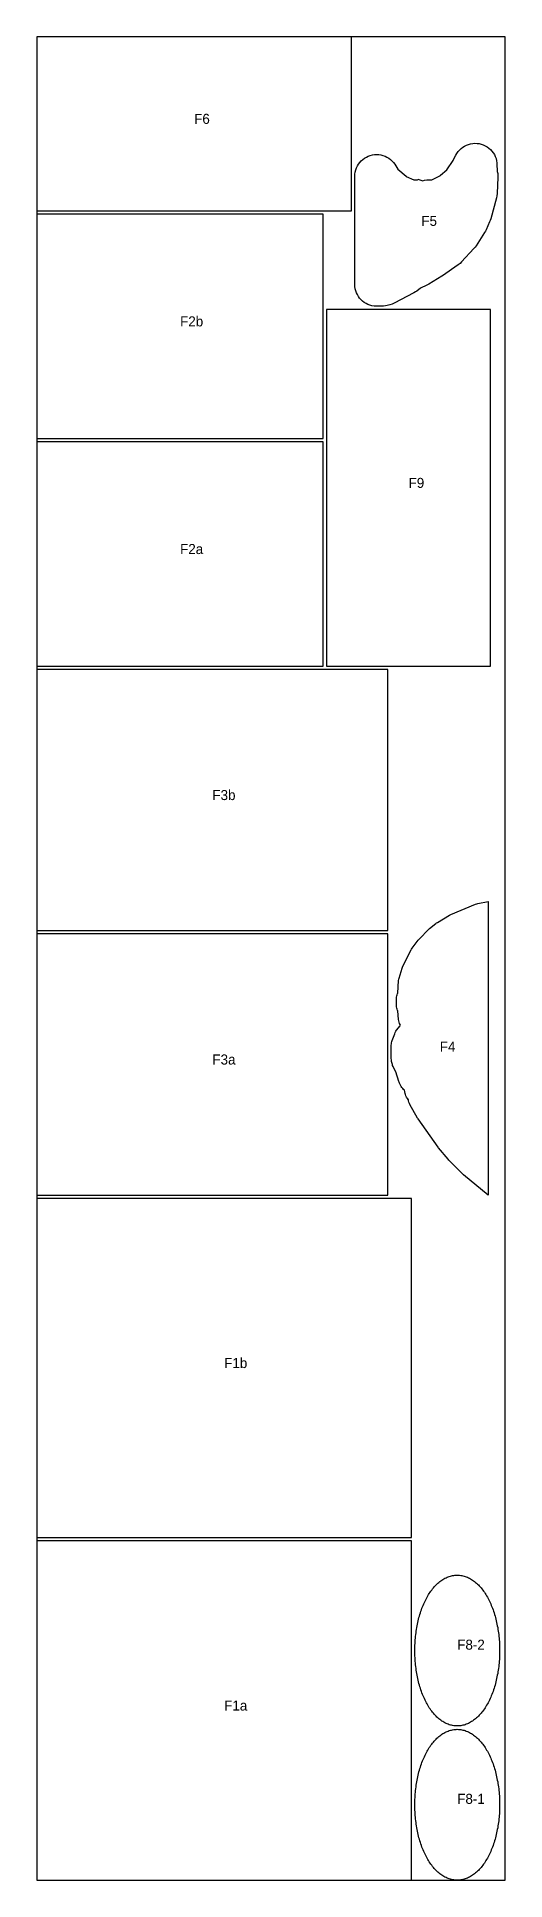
# Model space of a CAD drawing. Header units: millimetres. Extents: x 0 to 1400, y 0 to 5506.
import ezdxf

# ---------------------------------------------------------------- set-up
doc = ezdxf.new("R2010")
doc.units = ezdxf.units.MM
for name, color, linetype in [('CUT', 1, 'Continuous'), ('LABEL', 7, 'Continuous'), ('ROLL', 8, 'Continuous')]:
    doc.layers.add(name, color=color, linetype=linetype)

msp = doc.modelspace()

# ---------------------------------------------------------------- linework, layer by layer
at = {"layer": 'CUT'}
for points in [[(940.6, 4986.5), (940.6, 5506.5), (0, 5506.5), (0, 4986.5), (940.6, 4986.5)], [(1023.7, 4702.3), (1020.7, 4701.9), (1014.4, 4701.7), (1008.1, 4702.1), (1001.9, 4703.2), (995.8, 4704.8), (989.9, 4707), (984.2, 4709.8), (978.9, 4713.1), (973.8, 4716.9), (969.2, 4721.2), (965, 4725.9), (961.3, 4731), (958.1, 4736.4), (955.4, 4742.1), (953.3, 4748.1), (951.8, 4754.2), (950.9, 4760.4), (950.6, 4766.4), (950.6, 5090.3), (950.9, 5096.3), (951.8, 5102.7), (953.4, 5108.9), (955.6, 5114.9), (958.3, 5120.7), (961.6, 5126.1), (965.4, 5131.3), (969.7, 5136), (974.5, 5140.3), (979.6, 5144.1), (985.1, 5147.4), (990.9, 5150.1), (996.9, 5152.2), (1003.1, 5153.7), (1009.5, 5154.7), (1015.8, 5155), (1022.2, 5154.6), (1028.6, 5153.7), (1034.8, 5152.1), (1040.8, 5149.9), (1046.5, 5147.1), (1052, 5143.8), (1057.1, 5140), (1061.8, 5135.6), (1066.1, 5130.9), (1069.7, 5126), (1079.3, 5111.3), (1079.5, 5111.1), (1103.9, 5089.9), (1104.2, 5089.7), (1127, 5079.8), (1135.8, 5079.7), (1138.3, 5079.5), (1138.7, 5081), (1153.9, 5076.6), (1158.4, 5077.9), (1165.4, 5079.2), (1172.1, 5079.7), (1180.7, 5079.8), (1206.7, 5092.8), (1206.9, 5092.9), (1207.1, 5093.1), (1225.8, 5108.8), (1226, 5109), (1244.7, 5137.1), (1245, 5137.7), (1252.6, 5153), (1255.6, 5158.3), (1259.3, 5163.6), (1263.5, 5168.4), (1268.2, 5172.9), (1273.3, 5176.8), (1278.7, 5180.3), (1284.5, 5183.1), (1290.5, 5185.4), (1296.7, 5187.1), (1303.1, 5188.2), (1309.5, 5188.6), (1315.9, 5188.4), (1322.3, 5187.6), (1328.6, 5186.1), (1334.7, 5184), (1340.6, 5181.3), (1346.1, 5178.1), (1351.3, 5174.3), (1356.1, 5170), (1360.5, 5165.3), (1364.4, 5160.1), (1367.7, 5154.6), (1370.5, 5148.8), (1372.7, 5142.8), (1374.3, 5136.5), (1375.3, 5130.2), (1375.6, 5124.1), (1375.7, 5107.7), (1376.6, 5104.5), (1377.7, 5098.6), (1378.2, 5092.6), (1378.2, 5087), (1375.8, 5038.4), (1375.2, 5031.8), (1373.8, 5025.4), (1356.7, 4962.4), (1355.3, 4957.9), (1353.6, 4953.6), (1343.2, 4930), (1341.1, 4925.7), (1338.7, 4921.6), (1313.4, 4882.4), (1310.3, 4877.9), (1306.8, 4873.8), (1269.8, 4834), (1265, 4829.4), (1259.8, 4825.4), (1212.9, 4793), (1210.3, 4791.3), (1171.5, 4767.4), (1165.8, 4764.3), (1146.8, 4755.4), (1135.8, 4747.2), (1131.7, 4744.3), (1127.3, 4741.8), (1068.2, 4710.9), (1061.9, 4708), (1055.4, 4705.9), (1047.6, 4703.9), (1042.2, 4702.7), (1036.3, 4702), (1030.4, 4701.8), (1024.9, 4702.1), (1023.7, 4702.3)], [(856.3, 4306.5), (856.3, 4976.5), (0, 4976.5), (0, 4306.5), (856.3, 4306.5)], [(1356.3, 4691.7), (866.3, 4691.7), (866.3, 3626.5), (1356.3, 3626.5), (1356.3, 4691.7)], [(856.3, 3626.5), (856.3, 4296.5), (0, 4296.5), (0, 3626.5), (856.3, 3626.5)], [(1049.5, 2836.5), (1049.5, 3616.5), (0, 3616.5), (0, 2836.5), (1049.5, 2836.5)], [(1059.8, 2450.2), (1059.5, 2454.6), (1059.6, 2494.8), (1059.8, 2498), (1060.3, 2501.5), (1061, 2504.9), (1062, 2508), (1069.7, 2528.6), (1071.2, 2532.1), (1073.3, 2535.8), (1075.5, 2538.9), (1086.2, 2552.3), (1086.7, 2554.1), (1085.8, 2555.6), (1084.1, 2559.2), (1082.7, 2563.1), (1081.7, 2567), (1081.1, 2570.7), (1078.7, 2596.4), (1078.1, 2597.9), (1076.9, 2601.4), (1076, 2605.1), (1075.5, 2608.8), (1075.3, 2612.1), (1075.3, 2634.4), (1075.4, 2637.7), (1076, 2641.4), (1076.8, 2645.1), (1078, 2648.6), (1078.7, 2650), (1081.6, 2687.1), (1082.1, 2691), (1083, 2694.7), (1091.8, 2724.1), (1092.9, 2727.1), (1094.1, 2729.9), (1118.6, 2778.7), (1120.2, 2781.5), (1122, 2784.2), (1139.6, 2807.7), (1142.6, 2811.1), (1171.7, 2840.4), (1173.9, 2842.4), (1192.3, 2857.7), (1194.7, 2859.6), (1197.3, 2861.2), (1233.4, 2882.3), (1237.3, 2884.2), (1311.8, 2915.3), (1315, 2916.4), (1318.2, 2917.3), (1349.5, 2924), (1349.5, 2046.5), (1275.2, 2107.3), (1272.8, 2109.5), (1231.4, 2150.9), (1229.2, 2153.3), (1201.1, 2187.5), (1199.7, 2189.4), (1140, 2274.2), (1138.4, 2276.7), (1115.4, 2316.9), (1113.8, 2320.1), (1112.3, 2323.9), (1111.3, 2327.8), (1110.7, 2331.5), (1110.6, 2331.9), (1110.1, 2332.4), (1107.6, 2335.4), (1105.2, 2338.9), (1103.2, 2342.7), (1101.6, 2346.7), (1100.6, 2350.4), (1098.6, 2359.5), (1096.1, 2362.1), (1093.7, 2364.8), (1091.4, 2368.1), (1089.6, 2371.3), (1084.6, 2381), (1083.5, 2383.6), (1082.5, 2386.1), (1073.2, 2414.6), (1066.2, 2427.9), (1064.8, 2430.6), (1063.6, 2433.8), (1062.8, 2436.7), (1060.5, 2445.9), (1059.8, 2450.2)], [(1049.5, 2046.5), (1049.5, 2826.5), (0, 2826.5), (0, 2046.5), (1049.5, 2046.5)], [(1120, 2036.5), (0, 2036.5), (0, 1023.2), (1120, 1023.2), (1120, 2036.5)], [(1120, 1013.2), (0, 1013.2), (0, 0), (1120, 0), (1120, 1013.2)], [(1383.4, 685.7), (1383.4, 680.4), (1383.3, 675), (1383.1, 669.7), (1382.9, 664.3), (1382.6, 659), (1382.2, 653.7), (1381.7, 648.4), (1381.2, 643.1), (1380.6, 637.9), (1379.9, 632.7), (1379.2, 627.5), (1378.4, 622.3), (1377.6, 617.2), (1376.6, 612.1), (1375.6, 607), (1374.6, 602), (1373.4, 597.1), (1372.2, 592.2), (1371, 587.3), (1369.7, 582.5), (1368.3, 577.8), (1366.8, 573.1), (1365.3, 568.5), (1363.7, 563.9), (1362.1, 559.4), (1360.4, 555), (1358.6, 550.6), (1356.8, 546.4), (1354.9, 542.2), (1353, 538), (1351, 534), (1349, 530), (1346.8, 526.2), (1344.7, 522.4), (1342.5, 518.7), (1340.2, 515.1), (1337.8, 511.5), (1335.5, 508.1), (1333, 504.8), (1330.5, 501.6), (1328, 498.5), (1325.4, 495.4), (1322.7, 492.5), (1320, 489.7), (1317.2, 487), (1314.5, 484.5), (1311.6, 482), (1308.7, 479.7), (1305.7, 477.4), (1302.7, 475.3), (1299.7, 473.4), (1296.6, 471.5), (1293.4, 469.8), (1290.2, 468.2), (1287, 466.8), (1283.8, 465.5), (1280.5, 464.3), (1277.1, 463.3), (1273.8, 462.5), (1270.4, 461.8), (1267, 461.2), (1263.6, 460.8), (1260.1, 460.6), (1256.7, 460.5), (1253.3, 460.6), (1249.9, 460.8), (1246.4, 461.2), (1243, 461.8), (1239.6, 462.5), (1236.3, 463.3), (1233, 464.3), (1229.7, 465.5), (1226.4, 466.8), (1223.2, 468.2), (1220, 469.8), (1216.9, 471.5), (1213.8, 473.4), (1210.7, 475.3), (1207.7, 477.4), (1204.7, 479.7), (1201.8, 482), (1199, 484.5), (1196.2, 487), (1193.4, 489.7), (1190.7, 492.5), (1188.1, 495.4), (1185.5, 498.5), (1182.9, 501.6), (1180.4, 504.8), (1178, 508.1), (1175.6, 511.5), (1173.2, 515.1), (1171, 518.7), (1168.8, 522.4), (1166.6, 526.2), (1164.5, 530), (1162.4, 534), (1160.4, 538), (1158.5, 542.2), (1156.6, 546.4), (1154.8, 550.6), (1153, 555), (1151.3, 559.4), (1149.7, 563.9), (1148.1, 568.5), (1146.6, 573.1), (1145.2, 577.8), (1143.8, 582.5), (1142.4, 587.3), (1141.2, 592.2), (1140, 597.1), (1138.9, 602), (1137.8, 607), (1136.8, 612.1), (1135.9, 617.2), (1135, 622.3), (1134.2, 627.5), (1133.5, 632.7), (1132.8, 637.9), (1132.2, 643.1), (1131.7, 648.4), (1131.2, 653.7), (1130.9, 659), (1130.6, 664.3), (1130.3, 669.7), (1130.1, 675), (1130, 680.4), (1130, 685.7), (1130, 691.1), (1130.1, 696.4), (1130.3, 701.8), (1130.6, 707.1), (1130.9, 712.4), (1131.2, 717.8), (1131.7, 723), (1132.2, 728.3), (1132.8, 733.6), (1133.5, 738.8), (1134.2, 744), (1135, 749.1), (1135.9, 754.3), (1136.8, 759.4), (1137.8, 764.4), (1138.9, 769.4), (1140, 774.4), (1141.2, 779.3), (1142.4, 784.1), (1143.8, 788.9), (1145.2, 793.7), (1146.6, 798.4), (1148.1, 803), (1149.7, 807.5), (1151.3, 812), (1153, 816.5), (1154.8, 820.8), (1156.6, 825.1), (1158.5, 829.3), (1160.4, 833.4), (1162.4, 837.5), (1164.5, 841.4), (1166.6, 845.3), (1168.8, 849.1), (1171, 852.8), (1173.2, 856.4), (1175.6, 859.9), (1178, 863.3), (1180.4, 866.6), (1182.9, 869.9), (1185.5, 873), (1188.1, 876), (1190.7, 878.9), (1193.4, 881.7), (1196.2, 884.4), (1199, 887), (1201.8, 889.4), (1204.7, 891.8), (1207.7, 894), (1210.7, 896.1), (1213.8, 898.1), (1216.9, 899.9), (1220, 901.7), (1223.2, 903.2), (1226.4, 904.7), (1229.7, 906), (1233, 907.1), (1236.3, 908.1), (1239.6, 909), (1243, 909.7), (1246.4, 910.2), (1249.9, 910.6), (1253.3, 910.9), (1256.7, 911), (1260.1, 910.9), (1263.6, 910.6), (1267, 910.2), (1270.4, 909.7), (1273.8, 909), (1277.1, 908.1), (1280.5, 907.1), (1283.8, 906), (1287, 904.7), (1290.2, 903.2), (1293.4, 901.7), (1296.6, 899.9), (1299.7, 898.1), (1302.7, 896.1), (1305.7, 894), (1308.7, 891.8), (1311.6, 889.4), (1314.5, 887), (1317.2, 884.4), (1320, 881.7), (1322.7, 878.9), (1325.4, 876), (1328, 873), (1330.5, 869.9), (1333, 866.6), (1335.5, 863.3), (1337.8, 859.9), (1340.2, 856.4), (1342.5, 852.8), (1344.7, 849.1), (1346.8, 845.3), (1349, 841.4), (1351, 837.5), (1353, 833.4), (1354.9, 829.3), (1356.8, 825.1), (1358.6, 820.8), (1360.4, 816.5), (1362.1, 812), (1363.7, 807.5), (1365.3, 803), (1366.8, 798.4), (1368.3, 793.7), (1369.7, 788.9), (1371, 784.1), (1372.2, 779.3), (1373.4, 774.4), (1374.6, 769.4), (1375.6, 764.4), (1376.6, 759.4), (1377.6, 754.3), (1378.4, 749.1), (1379.2, 744), (1379.9, 738.8), (1380.6, 733.6), (1381.2, 728.3), (1381.7, 723), (1382.2, 717.8), (1382.6, 712.4), (1382.9, 707.1), (1383.1, 701.8), (1383.3, 696.4), (1383.4, 691.1), (1383.4, 685.7)], [(1383.4, 225.2), (1383.4, 219.9), (1383.3, 214.5), (1383.1, 209.2), (1382.9, 203.9), (1382.6, 198.5), (1382.2, 193.2), (1381.7, 187.9), (1381.2, 182.7), (1380.6, 177.4), (1379.9, 172.2), (1379.2, 167), (1378.4, 161.8), (1377.6, 156.7), (1376.6, 151.6), (1375.6, 146.6), (1374.6, 141.6), (1373.4, 136.6), (1372.2, 131.7), (1371, 126.8), (1369.7, 122), (1368.3, 117.3), (1366.8, 112.6), (1365.3, 108), (1363.7, 103.4), (1362.1, 98.9), (1360.4, 94.5), (1358.6, 90.2), (1356.8, 85.9), (1354.9, 81.7), (1353, 77.6), (1351, 73.5), (1349, 69.5), (1346.8, 65.7), (1344.7, 61.9), (1342.5, 58.2), (1340.2, 54.6), (1337.8, 51.1), (1335.5, 47.6), (1333, 44.3), (1330.5, 41.1), (1328, 38), (1325.4, 35), (1322.7, 32.1), (1320, 29.2), (1317.2, 26.6), (1314.5, 24), (1311.6, 21.5), (1308.7, 19.2), (1305.7, 17), (1302.7, 14.9), (1299.7, 12.9), (1296.6, 11), (1293.4, 9.3), (1290.2, 7.7), (1287, 6.3), (1283.8, 5), (1280.5, 3.8), (1277.1, 2.8), (1273.8, 2), (1270.4, 1.3), (1267, 0.7), (1263.6, 0.3), (1260.1, 0.1), (1256.7, 0), (1253.3, 0.1), (1249.9, 0.3), (1246.4, 0.7), (1243, 1.3), (1239.6, 2), (1236.3, 2.8), (1233, 3.8), (1229.7, 5), (1226.4, 6.3), (1223.2, 7.7), (1220, 9.3), (1216.9, 11), (1213.8, 12.9), (1210.7, 14.9), (1207.7, 17), (1204.7, 19.2), (1201.8, 21.5), (1199, 24), (1196.2, 26.6), (1193.4, 29.2), (1190.7, 32.1), (1188.1, 35), (1185.5, 38), (1182.9, 41.1), (1180.4, 44.3), (1178, 47.6), (1175.6, 51.1), (1173.2, 54.6), (1171, 58.2), (1168.8, 61.9), (1166.6, 65.7), (1164.5, 69.5), (1162.4, 73.5), (1160.4, 77.6), (1158.5, 81.7), (1156.6, 85.9), (1154.8, 90.2), (1153, 94.5), (1151.3, 98.9), (1149.7, 103.4), (1148.1, 108), (1146.6, 112.6), (1145.2, 117.3), (1143.8, 122), (1142.4, 126.8), (1141.2, 131.7), (1140, 136.6), (1138.9, 141.6), (1137.8, 146.6), (1136.8, 151.6), (1135.9, 156.7), (1135, 161.8), (1134.2, 167), (1133.5, 172.2), (1132.8, 177.4), (1132.2, 182.7), (1131.7, 187.9), (1131.2, 193.2), (1130.9, 198.5), (1130.6, 203.9), (1130.3, 209.2), (1130.1, 214.5), (1130, 219.9), (1130, 225.2), (1130, 230.6), (1130.1, 236), (1130.3, 241.3), (1130.6, 246.6), (1130.9, 252), (1131.2, 257.3), (1131.7, 262.6), (1132.2, 267.8), (1132.8, 273.1), (1133.5, 278.3), (1134.2, 283.5), (1135, 288.7), (1135.9, 293.8), (1136.8, 298.9), (1137.8, 303.9), (1138.9, 308.9), (1140, 313.9), (1141.2, 318.8), (1142.4, 323.6), (1143.8, 328.4), (1145.2, 333.2), (1146.6, 337.9), (1148.1, 342.5), (1149.7, 347.1), (1151.3, 351.6), (1153, 356), (1154.8, 360.3), (1156.6, 364.6), (1158.5, 368.8), (1160.4, 372.9), (1162.4, 377), (1164.5, 380.9), (1166.6, 384.8), (1168.8, 388.6), (1171, 392.3), (1173.2, 395.9), (1175.6, 399.4), (1178, 402.8), (1180.4, 406.2), (1182.9, 409.4), (1185.5, 412.5), (1188.1, 415.5), (1190.7, 418.4), (1193.4, 421.2), (1196.2, 423.9), (1199, 426.5), (1201.8, 429), (1204.7, 431.3), (1207.7, 433.5), (1210.7, 435.6), (1213.8, 437.6), (1216.9, 439.4), (1220, 441.2), (1223.2, 442.7), (1226.4, 444.2), (1229.7, 445.5), (1233, 446.6), (1236.3, 447.7), (1239.6, 448.5), (1243, 449.2), (1246.4, 449.8), (1249.9, 450.2), (1253.3, 450.4), (1256.7, 450.5), (1260.1, 450.4), (1263.6, 450.2), (1267, 449.8), (1270.4, 449.2), (1273.8, 448.5), (1277.1, 447.7), (1280.5, 446.6), (1283.8, 445.5), (1287, 444.2), (1290.2, 442.7), (1293.4, 441.2), (1296.6, 439.4), (1299.7, 437.6), (1302.7, 435.6), (1305.7, 433.5), (1308.7, 431.3), (1311.6, 429), (1314.5, 426.5), (1317.2, 423.9), (1320, 421.2), (1322.7, 418.4), (1325.4, 415.5), (1328, 412.5), (1330.5, 409.4), (1333, 406.2), (1335.5, 402.8), (1337.8, 399.4), (1340.2, 395.9), (1342.5, 392.3), (1344.7, 388.6), (1346.8, 384.8), (1349, 380.9), (1351, 377), (1353, 372.9), (1354.9, 368.8), (1356.8, 364.6), (1358.6, 360.3), (1360.4, 356), (1362.1, 351.6), (1363.7, 347.1), (1365.3, 342.5), (1366.8, 337.9), (1368.3, 333.2), (1369.7, 328.4), (1371, 323.6), (1372.2, 318.8), (1373.4, 313.9), (1374.6, 308.9), (1375.6, 303.9), (1376.6, 298.9), (1377.6, 293.8), (1378.4, 288.7), (1379.2, 283.5), (1379.9, 278.3), (1380.6, 273.1), (1381.2, 267.8), (1381.7, 262.6), (1382.2, 257.3), (1382.6, 252), (1382.9, 246.6), (1383.1, 241.3), (1383.3, 236), (1383.4, 230.6), (1383.4, 225.2)]]:
    msp.add_lwpolyline(points, close=True, dxfattribs=at)
at = {"layer": 'ROLL'}
msp.add_lwpolyline([(0, 0), (1400, 0), (1400, 5506.5), (0, 5506.5)], close=True, dxfattribs=at)

# ---------------------------------------------------------------- texts
at = {"layer": 'LABEL'}
for s, p in [('F6', (470.3, 5246.5)), ('F5', (1149.5, 4941.8)), ('F2b', (428.2, 4641.5)), ('F9', (1111.3, 4159.1)), ('F2a', (428.2, 3961.5)), ('F3b', (524.8, 3226.5)), ('F4', (1204.5, 2474.7)), ('F3a', (524.8, 2436.5)), ('F1b', (560, 1529.8)), ('F8-2', (1256.7, 688.4)), ('F1a', (560, 506.6)), ('F8-1', (1256.7, 227.9))]:
    msp.add_text(s, height=30, dxfattribs=at).set_placement(p)

doc.saveas('drawing.dxf')
